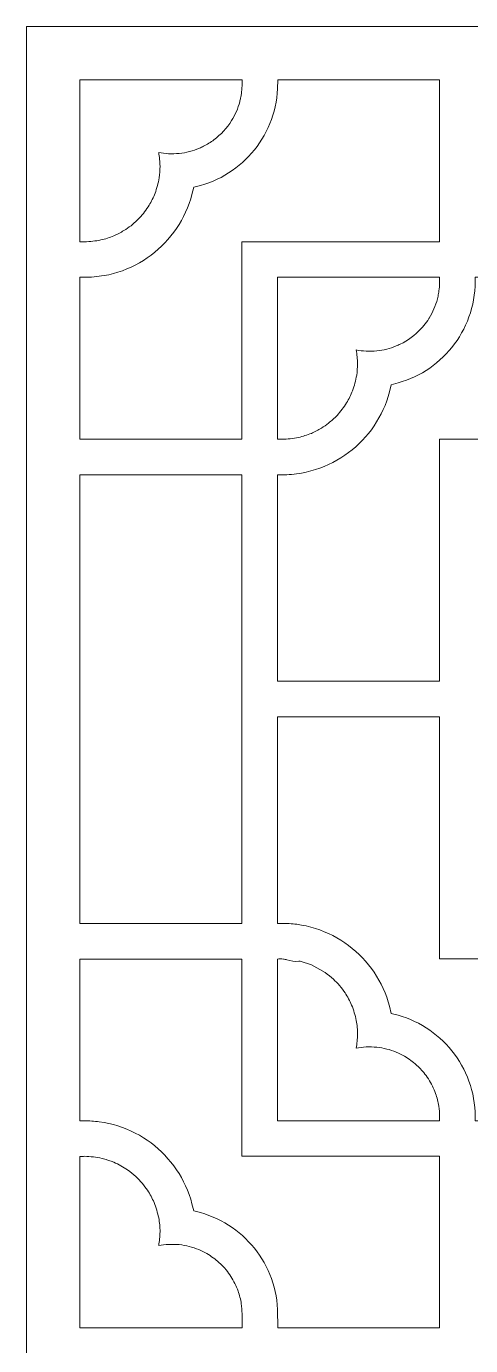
# Model space of a CAD drawing. Header units: centimetres. Extents: x -14.1 to 14.9, y -13 to 16.1.
# Drawn here: x -14.1 to -9.21, y 1.56 to 16.07 of the extents above; entities that cross this region are included whole.
import ezdxf

# ---------------------------------------------------------------- set-up
doc = ezdxf.new("R2010")
doc.units = ezdxf.units.CM
doc.header["$MEASUREMENT"] = 0
doc.layers.add('layer 1', color=7, linetype='Continuous')

msp = doc.modelspace()

# ---------------------------------------------------------------- linework, layer by layer
at = {"layer": 'layer 1', "color": 242, "lineweight": 9}
for points, knots in [([(-14.0974, -12.95474), (-14.0974, -3.27919), (-14.0974, 6.39637), (-14.0974, 16.07193), (-14.0974, 16.07193), (-14.0974, 16.07193), (14.92927, 16.07193), (14.92927, 16.07193), (14.92927, 16.07193), (14.92927, 6.39637), (14.92927, -3.27919), (14.92927, -12.95474), (14.92927, -12.95474), (14.92927, -12.95474), (-14.0974, -12.95474), (-14.0974, -12.95474)], [0, 0, 0, 0, 0.2, 0.2, 0.2, 0.2, 0.4, 0.4, 0.4, 0.4, 0.6, 0.6, 0.6, 0.6, 1, 1, 1, 1]), ([(-13.46196, 13.31125), (-13.38836, 13.31049), (-13.31614, 13.31877), (-13.24359, 13.33005), (-13.24359, 13.33005), (-13.24359, 13.33005), (-13.19184, 13.34045), (-13.19184, 13.34045), (-13.19184, 13.34045), (-13.19184, 13.34045), (-13.14088, 13.353), (-13.14088, 13.353), (-13.14088, 13.353), (-13.14088, 13.353), (-13.09079, 13.36767), (-13.09079, 13.36767), (-13.09079, 13.36767), (-13.09079, 13.36767), (-13.0416, 13.38441), (-13.0416, 13.38441), (-13.0416, 13.38441), (-13.0416, 13.38441), (-12.99335, 13.40317), (-12.99335, 13.40317), (-12.99335, 13.40317), (-12.99335, 13.40317), (-12.94611, 13.4239), (-12.94611, 13.4239), (-12.94611, 13.4239), (-12.94611, 13.4239), (-12.89992, 13.44654), (-12.89992, 13.44654), (-12.89992, 13.44654), (-12.89992, 13.44654), (-12.85484, 13.47105), (-12.85484, 13.47105), (-12.85484, 13.47105), (-12.85484, 13.47105), (-12.81091, 13.49738), (-12.81091, 13.49738), (-12.81091, 13.49738), (-12.81091, 13.49738), (-12.76819, 13.52547), (-12.76819, 13.52547), (-12.76819, 13.52547), (-12.76819, 13.52547), (-12.72672, 13.55527), (-12.72672, 13.55527), (-12.72672, 13.55527), (-12.72672, 13.55527), (-12.68657, 13.58673), (-12.68657, 13.58673), (-12.68657, 13.58673), (-12.68657, 13.58673), (-12.64777, 13.61981), (-12.64777, 13.61981), (-12.64777, 13.61981), (-12.64777, 13.61981), (-12.61039, 13.65445), (-12.61039, 13.65445), (-12.61039, 13.65445), (-12.61039, 13.65445), (-12.57447, 13.6906), (-12.57447, 13.6906), (-12.57447, 13.6906), (-12.57447, 13.6906), (-12.54007, 13.7282), (-12.54007, 13.7282), (-12.54007, 13.7282), (-12.54007, 13.7282), (-12.50724, 13.76721), (-12.50724, 13.76721), (-12.50724, 13.76721), (-12.50724, 13.76721), (-12.47603, 13.80757), (-12.47603, 13.80757), (-12.47603, 13.80757), (-12.47603, 13.80757), (-12.44648, 13.84924), (-12.44648, 13.84924), (-12.44648, 13.84924), (-12.44648, 13.84924), (-12.41866, 13.89215), (-12.41866, 13.89215), (-12.41866, 13.89215), (-12.41866, 13.89215), (-12.39261, 13.93626), (-12.39261, 13.93626), (-12.39261, 13.93626), (-12.39261, 13.93626), (-12.36838, 13.98152), (-12.36838, 13.98152), (-12.36838, 13.98152), (-12.36838, 13.98152), (-12.34603, 14.02788), (-12.34603, 14.02788), (-12.34603, 14.02788), (-12.34603, 14.02788), (-12.3256, 14.07527), (-12.3256, 14.07527), (-12.3256, 14.07527), (-12.3256, 14.07527), (-12.30714, 14.12367), (-12.30714, 14.12367), (-12.30714, 14.12367), (-12.30714, 14.12367), (-12.29071, 14.173), (-12.29071, 14.173), (-12.29071, 14.173), (-12.29071, 14.173), (-12.27635, 14.22324), (-12.27635, 14.22324), (-12.27635, 14.22324), (-12.27635, 14.22324), (-12.25744, 14.3022), (-12.25744, 14.3022), (-12.25744, 14.3022), (-12.25744, 14.3022), (-12.1821, 14.32162), (-12.1821, 14.32162), (-12.1821, 14.32162), (-12.1821, 14.32162), (-12.13532, 14.33583), (-12.13532, 14.33583), (-12.13532, 14.33583), (-12.13532, 14.33583), (-12.08938, 14.35194), (-12.08938, 14.35194), (-12.08938, 14.35194), (-12.08938, 14.35194), (-12.04434, 14.3699), (-12.04434, 14.3699), (-12.04434, 14.3699), (-12.04434, 14.3699), (-12.00023, 14.38968), (-12.00023, 14.38968), (-12.00023, 14.38968), (-12.00023, 14.38968), (-11.9571, 14.41121), (-11.9571, 14.41121), (-11.9571, 14.41121), (-11.9571, 14.41121), (-11.915, 14.43447), (-11.915, 14.43447), (-11.915, 14.43447), (-11.915, 14.43447), (-11.87397, 14.45939), (-11.87397, 14.45939), (-11.87397, 14.45939), (-11.87397, 14.45939), (-11.83407, 14.48595), (-11.83407, 14.48595), (-11.83407, 14.48595), (-11.83407, 14.48595), (-11.79533, 14.51407), (-11.79533, 14.51407), (-11.79533, 14.51407), (-11.79533, 14.51407), (-11.75781, 14.54374), (-11.75781, 14.54374), (-11.75781, 14.54374), (-11.75781, 14.54374), (-11.72156, 14.57488), (-11.72156, 14.57488), (-11.72156, 14.57488), (-11.72156, 14.57488), (-11.68661, 14.60748), (-11.68661, 14.60748), (-11.68661, 14.60748), (-11.68661, 14.60748), (-11.65303, 14.64145), (-11.65303, 14.64145), (-11.65303, 14.64145), (-11.65303, 14.64145), (-11.62085, 14.67677), (-11.62085, 14.67677), (-11.62085, 14.67677), (-11.62085, 14.67677), (-11.59012, 14.71339), (-11.59012, 14.71339), (-11.59012, 14.71339), (-11.59012, 14.71339), (-11.56089, 14.75126), (-11.56089, 14.75126), (-11.56089, 14.75126), (-11.56089, 14.75126), (-11.5332, 14.79033), (-11.5332, 14.79033), (-11.5332, 14.79033), (-11.5332, 14.79033), (-11.50711, 14.83056), (-11.50711, 14.83056), (-11.50711, 14.83056), (-11.50711, 14.83056), (-11.48265, 14.8719), (-11.48265, 14.8719), (-11.48265, 14.8719), (-11.48265, 14.8719), (-11.45988, 14.91429), (-11.45988, 14.91429), (-11.45988, 14.91429), (-11.45988, 14.91429), (-11.43885, 14.95771), (-11.43885, 14.95771), (-11.43885, 14.95771), (-11.43885, 14.95771), (-11.41958, 15.00209), (-11.41958, 15.00209), (-11.41958, 15.00209), (-11.41958, 15.00209), (-11.40215, 15.04739), (-11.40215, 15.04739), (-11.40215, 15.04739), (-11.40215, 15.04739), (-11.38658, 15.09357), (-11.38658, 15.09357), (-11.38658, 15.09357), (-11.38658, 15.09357), (-11.37292, 15.14059), (-11.37292, 15.14059), (-11.37292, 15.14059), (-11.37292, 15.14059), (-11.36123, 15.18839), (-11.36123, 15.18839), (-11.36123, 15.18839), (-11.36123, 15.18839), (-11.35154, 15.23692), (-11.35154, 15.23692), (-11.35154, 15.23692), (-11.35154, 15.23692), (-11.34391, 15.28616), (-11.34391, 15.28616), (-11.34391, 15.28616), (-11.34391, 15.28616), (-11.33837, 15.33605), (-11.33837, 15.33605), (-11.33837, 15.33605), (-11.33837, 15.33605), (-11.33498, 15.38656), (-11.33498, 15.38656), (-11.33498, 15.38656), (-11.33498, 15.38656), (-11.33271, 15.48355), (-11.33271, 15.48355), (-11.33271, 15.48355), (-11.33271, 15.48355), (-9.55436, 15.48355), (-9.55436, 15.48355), (-9.55436, 15.48355), (-9.55436, 15.48355), (-9.55436, 13.70196), (-9.55436, 13.70196), (-9.55436, 13.70196), (-9.55436, 13.70196), (-11.72743, 13.70196), (-11.72743, 13.70196), (-11.72743, 13.70196), (-11.72743, 13.70196), (-11.72743, 11.53059), (-11.72743, 11.53059), (-11.72743, 11.53059), (-11.72743, 11.53059), (-13.50902, 11.53059), (-13.50902, 11.53059), (-13.50902, 11.53059), (-13.50902, 11.53059), (-13.50902, 13.31153), (-13.50902, 13.31153), (-13.50902, 13.31153), (-13.50902, 13.31153), (-13.46196, 13.31125), (-13.46196, 13.31125)], [0, 0, 0, 0, 0.01449275, 0.01449275, 0.01449275, 0.01449275, 0.02898551, 0.02898551, 0.02898551, 0.02898551, 0.04347826, 0.04347826, 0.04347826, 0.04347826, 0.05797101, 0.05797101, 0.05797101, 0.05797101, 0.07246377, 0.07246377, 0.07246377, 0.07246377, 0.08695652, 0.08695652, 0.08695652, 0.08695652, 0.10144928, 0.10144928, 0.10144928, 0.10144928, 0.11594203, 0.11594203, 0.11594203, 0.11594203, 0.13043478, 0.13043478, 0.13043478, 0.13043478, 0.14492754, 0.14492754, 0.14492754, 0.14492754, 0.15942029, 0.15942029, 0.15942029, 0.15942029, 0.17391304, 0.17391304, 0.17391304, 0.17391304, 0.1884058, 0.1884058, 0.1884058, 0.1884058, 0.20289855, 0.20289855, 0.20289855, 0.20289855, 0.2173913, 0.2173913, 0.2173913, 0.2173913, 0.23188406, 0.23188406, 0.23188406, 0.23188406, 0.24637681, 0.24637681, 0.24637681, 0.24637681, 0.26086957, 0.26086957, 0.26086957, 0.26086957, 0.27536232, 0.27536232, 0.27536232, 0.27536232, 0.28985507, 0.28985507, 0.28985507, 0.28985507, 0.30434783, 0.30434783, 0.30434783, 0.30434783, 0.31884058, 0.31884058, 0.31884058, 0.31884058, 0.33333333, 0.33333333, 0.33333333, 0.33333333, 0.34782609, 0.34782609, 0.34782609, 0.34782609, 0.36231884, 0.36231884, 0.36231884, 0.36231884, 0.37681159, 0.37681159, 0.37681159, 0.37681159, 0.39130435, 0.39130435, 0.39130435, 0.39130435, 0.4057971, 0.4057971, 0.4057971, 0.4057971, 0.42028986, 0.42028986, 0.42028986, 0.42028986, 0.43478261, 0.43478261, 0.43478261, 0.43478261, 0.44927536, 0.44927536, 0.44927536, 0.44927536, 0.46376812, 0.46376812, 0.46376812, 0.46376812, 0.47826087, 0.47826087, 0.47826087, 0.47826087, 0.49275362, 0.49275362, 0.49275362, 0.49275362, 0.50724638, 0.50724638, 0.50724638, 0.50724638, 0.52173913, 0.52173913, 0.52173913, 0.52173913, 0.53623188, 0.53623188, 0.53623188, 0.53623188, 0.55072464, 0.55072464, 0.55072464, 0.55072464, 0.56521739, 0.56521739, 0.56521739, 0.56521739, 0.57971014, 0.57971014, 0.57971014, 0.57971014, 0.5942029, 0.5942029, 0.5942029, 0.5942029, 0.60869565, 0.60869565, 0.60869565, 0.60869565, 0.62318841, 0.62318841, 0.62318841, 0.62318841, 0.63768116, 0.63768116, 0.63768116, 0.63768116, 0.65217391, 0.65217391, 0.65217391, 0.65217391, 0.66666667, 0.66666667, 0.66666667, 0.66666667, 0.68115942, 0.68115942, 0.68115942, 0.68115942, 0.69565217, 0.69565217, 0.69565217, 0.69565217, 0.71014493, 0.71014493, 0.71014493, 0.71014493, 0.72463768, 0.72463768, 0.72463768, 0.72463768, 0.73913043, 0.73913043, 0.73913043, 0.73913043, 0.75362319, 0.75362319, 0.75362319, 0.75362319, 0.76811594, 0.76811594, 0.76811594, 0.76811594, 0.7826087, 0.7826087, 0.7826087, 0.7826087, 0.79710145, 0.79710145, 0.79710145, 0.79710145, 0.8115942, 0.8115942, 0.8115942, 0.8115942, 0.82608696, 0.82608696, 0.82608696, 0.82608696, 0.84057971, 0.84057971, 0.84057971, 0.84057971, 0.85507246, 0.85507246, 0.85507246, 0.85507246, 0.86956522, 0.86956522, 0.86956522, 0.86956522, 0.88405797, 0.88405797, 0.88405797, 0.88405797, 0.89855072, 0.89855072, 0.89855072, 0.89855072, 0.91304348, 0.91304348, 0.91304348, 0.91304348, 0.92753623, 0.92753623, 0.92753623, 0.92753623, 0.94202899, 0.94202899, 0.94202899, 0.94202899, 0.95652174, 0.95652174, 0.95652174, 0.95652174, 0.97101449, 0.97101449, 0.97101449, 0.97101449, 1, 1, 1, 1]), ([(-11.74116, 15.28361), (-11.74411, 15.27003), (-11.74727, 15.25653), (-11.75068, 15.24308), (-11.75068, 15.24308), (-11.76959, 15.16982), (-11.80189, 15.10013), (-11.84067, 15.03533), (-11.84067, 15.03533), (-11.89098, 14.95263), (-11.95837, 14.88266), (-12.03507, 14.8242), (-12.03507, 14.8242), (-12.07089, 14.79752), (-12.10844, 14.77245), (-12.14854, 14.75266), (-12.14854, 14.75266), (-12.16389, 14.74517), (-12.17936, 14.738), (-12.19501, 14.73117), (-12.19501, 14.73117), (-12.26542, 14.70072), (-12.33992, 14.68357), (-12.41583, 14.67361), (-12.41583, 14.67361), (-12.45536, 14.67066), (-12.49472, 14.66971), (-12.53436, 14.67063), (-12.53436, 14.67063), (-12.57066, 14.67352), (-12.60654, 14.67801), (-12.64233, 14.68487), (-12.64233, 14.68487), (-12.63341, 14.63432), (-12.62881, 14.58371), (-12.62738, 14.53244), (-12.62738, 14.53244), (-12.6285, 14.49011), (-12.63166, 14.44812), (-12.63697, 14.40611), (-12.63697, 14.40611), (-12.64761, 14.34771), (-12.6626, 14.29131), (-12.68298, 14.23555), (-12.68298, 14.23555), (-12.70004, 14.18963), (-12.72321, 14.14571), (-12.7476, 14.10328), (-12.7476, 14.10328), (-12.77926, 14.05422), (-12.81412, 14.00847), (-12.85335, 13.96521), (-12.85335, 13.96521), (-12.88194, 13.93403), (-12.91395, 13.9062), (-12.94674, 13.87954), (-12.94674, 13.87954), (-12.97154, 13.85949), (-12.99821, 13.84209), (-13.02536, 13.82541), (-13.02536, 13.82541), (-13.06111, 13.80378), (-13.0978, 13.78463), (-13.13581, 13.76727), (-13.13581, 13.76727), (-13.18192, 13.74915), (-13.22919, 13.73249), (-13.27773, 13.72233), (-13.27773, 13.72233), (-13.33741, 13.71023), (-13.39679, 13.70383), (-13.45765, 13.7021), (-13.45765, 13.7021), (-13.47476, 13.70255), (-13.49189, 13.703), (-13.50902, 13.70345), (-13.50902, 13.70345), (-13.50902, 13.70345), (-13.50902, 15.48355), (-13.50902, 15.48355), (-13.50902, 15.48355), (-13.50902, 15.48355), (-11.72531, 15.48355), (-11.72531, 15.48355), (-11.72531, 15.48355), (-11.72546, 15.46227), (-11.72542, 15.44096), (-11.72591, 15.41971), (-11.72591, 15.41971), (-11.72673, 15.38997), (-11.729, 15.36043), (-11.73249, 15.33089), (-11.73249, 15.33089), (-11.73444, 15.31502), (-11.73784, 15.29924), (-11.74116, 15.28361)], [0, 0, 0, 0, 0.04, 0.04, 0.04, 0.04, 0.08, 0.08, 0.08, 0.08, 0.12, 0.12, 0.12, 0.12, 0.16, 0.16, 0.16, 0.16, 0.2, 0.2, 0.2, 0.2, 0.24, 0.24, 0.24, 0.24, 0.28, 0.28, 0.28, 0.28, 0.32, 0.32, 0.32, 0.32, 0.36, 0.36, 0.36, 0.36, 0.4, 0.4, 0.4, 0.4, 0.44, 0.44, 0.44, 0.44, 0.48, 0.48, 0.48, 0.48, 0.52, 0.52, 0.52, 0.52, 0.56, 0.56, 0.56, 0.56, 0.6, 0.6, 0.6, 0.6, 0.64, 0.64, 0.64, 0.64, 0.68, 0.68, 0.68, 0.68, 0.72, 0.72, 0.72, 0.72, 0.76, 0.76, 0.76, 0.76, 0.8, 0.8, 0.8, 0.8, 0.84, 0.84, 0.84, 0.84, 0.88, 0.88, 0.88, 0.88, 0.92, 0.92, 0.92, 0.92, 1, 1, 1, 1]), ([(-11.2896, 11.1389), (-11.216, 11.13813), (-11.14378, 11.14641), (-11.07124, 11.15769), (-11.07124, 11.15769), (-11.07124, 11.15769), (-11.01948, 11.16809), (-11.01948, 11.16809), (-11.01948, 11.16809), (-11.01948, 11.16809), (-10.96852, 11.18064), (-10.96852, 11.18064), (-10.96852, 11.18064), (-10.96852, 11.18064), (-10.91843, 11.19531), (-10.91843, 11.19531), (-10.91843, 11.19531), (-10.91843, 11.19531), (-10.86924, 11.21205), (-10.86924, 11.21205), (-10.86924, 11.21205), (-10.86924, 11.21205), (-10.82099, 11.23081), (-10.82099, 11.23081), (-10.82099, 11.23081), (-10.82099, 11.23081), (-10.77375, 11.25154), (-10.77375, 11.25154), (-10.77375, 11.25154), (-10.77375, 11.25154), (-10.72756, 11.27418), (-10.72756, 11.27418), (-10.72756, 11.27418), (-10.72756, 11.27418), (-10.68248, 11.29869), (-10.68248, 11.29869), (-10.68248, 11.29869), (-10.68248, 11.29869), (-10.63855, 11.32502), (-10.63855, 11.32502), (-10.63855, 11.32502), (-10.63855, 11.32502), (-10.59583, 11.35311), (-10.59583, 11.35311), (-10.59583, 11.35311), (-10.59583, 11.35311), (-10.55436, 11.38291), (-10.55436, 11.38291), (-10.55436, 11.38291), (-10.55436, 11.38291), (-10.51421, 11.41437), (-10.51421, 11.41437), (-10.51421, 11.41437), (-10.51421, 11.41437), (-10.47541, 11.44746), (-10.47541, 11.44746), (-10.47541, 11.44746), (-10.47541, 11.44746), (-10.43803, 11.48209), (-10.43803, 11.48209), (-10.43803, 11.48209), (-10.43803, 11.48209), (-10.40211, 11.51824), (-10.40211, 11.51824), (-10.40211, 11.51824), (-10.40211, 11.51824), (-10.36771, 11.55584), (-10.36771, 11.55584), (-10.36771, 11.55584), (-10.36771, 11.55584), (-10.33488, 11.59485), (-10.33488, 11.59485), (-10.33488, 11.59485), (-10.33488, 11.59485), (-10.30367, 11.63521), (-10.30367, 11.63521), (-10.30367, 11.63521), (-10.30367, 11.63521), (-10.27412, 11.67688), (-10.27412, 11.67688), (-10.27412, 11.67688), (-10.27412, 11.67688), (-10.2463, 11.71979), (-10.2463, 11.71979), (-10.2463, 11.71979), (-10.2463, 11.71979), (-10.22025, 11.7639), (-10.22025, 11.7639), (-10.22025, 11.7639), (-10.22025, 11.7639), (-10.19602, 11.80916), (-10.19602, 11.80916), (-10.19602, 11.80916), (-10.19602, 11.80916), (-10.17367, 11.85552), (-10.17367, 11.85552), (-10.17367, 11.85552), (-10.17367, 11.85552), (-10.15324, 11.90291), (-10.15324, 11.90291), (-10.15324, 11.90291), (-10.15324, 11.90291), (-10.13478, 11.95131), (-10.13478, 11.95131), (-10.13478, 11.95131), (-10.13478, 11.95131), (-10.11835, 12.00064), (-10.11835, 12.00064), (-10.11835, 12.00064), (-10.11835, 12.00064), (-10.10399, 12.05088), (-10.10399, 12.05088), (-10.10399, 12.05088), (-10.10399, 12.05088), (-10.08508, 12.12984), (-10.08508, 12.12984), (-10.08508, 12.12984), (-10.08508, 12.12984), (-10.00974, 12.14926), (-10.00974, 12.14926), (-10.00974, 12.14926), (-10.00974, 12.14926), (-9.96296, 12.16347), (-9.96296, 12.16347), (-9.96296, 12.16347), (-9.96296, 12.16347), (-9.91702, 12.17958), (-9.91702, 12.17958), (-9.91702, 12.17958), (-9.91702, 12.17958), (-9.87198, 12.19754), (-9.87198, 12.19754), (-9.87198, 12.19754), (-9.87198, 12.19754), (-9.82787, 12.21732), (-9.82787, 12.21732), (-9.82787, 12.21732), (-9.82787, 12.21732), (-9.78474, 12.23885), (-9.78474, 12.23885), (-9.78474, 12.23885), (-9.78474, 12.23885), (-9.74264, 12.26211), (-9.74264, 12.26211), (-9.74264, 12.26211), (-9.74264, 12.26211), (-9.70161, 12.28703), (-9.70161, 12.28703), (-9.70161, 12.28703), (-9.70161, 12.28703), (-9.66171, 12.31359), (-9.66171, 12.31359), (-9.66171, 12.31359), (-9.66171, 12.31359), (-9.62297, 12.34171), (-9.62297, 12.34171), (-9.62297, 12.34171), (-9.62297, 12.34171), (-9.58545, 12.37138), (-9.58545, 12.37138), (-9.58545, 12.37138), (-9.58545, 12.37138), (-9.5492, 12.40253), (-9.5492, 12.40253), (-9.5492, 12.40253), (-9.5492, 12.40253), (-9.51425, 12.43512), (-9.51425, 12.43512), (-9.51425, 12.43512), (-9.51425, 12.43512), (-9.48067, 12.46909), (-9.48067, 12.46909), (-9.48067, 12.46909), (-9.48067, 12.46909), (-9.44849, 12.50441), (-9.44849, 12.50441), (-9.44849, 12.50441), (-9.44849, 12.50441), (-9.41776, 12.54103), (-9.41776, 12.54103), (-9.41776, 12.54103), (-9.41776, 12.54103), (-9.38853, 12.5789), (-9.38853, 12.5789), (-9.38853, 12.5789), (-9.38853, 12.5789), (-9.36084, 12.61798), (-9.36084, 12.61798), (-9.36084, 12.61798), (-9.36084, 12.61798), (-9.33475, 12.6582), (-9.33475, 12.6582), (-9.33475, 12.6582), (-9.33475, 12.6582), (-9.31029, 12.69954), (-9.31029, 12.69954), (-9.31029, 12.69954), (-9.31029, 12.69954), (-9.28752, 12.74194), (-9.28752, 12.74194), (-9.28752, 12.74194), (-9.28752, 12.74194), (-9.26649, 12.78535), (-9.26649, 12.78535), (-9.26649, 12.78535), (-9.26649, 12.78535), (-9.24722, 12.82973), (-9.24722, 12.82973), (-9.24722, 12.82973), (-9.24722, 12.82973), (-9.22979, 12.87503), (-9.22979, 12.87503), (-9.22979, 12.87503), (-9.22979, 12.87503), (-9.21422, 12.92121), (-9.21422, 12.92121), (-9.21422, 12.92121), (-9.21422, 12.92121), (-9.20056, 12.96823), (-9.20056, 12.96823), (-9.20056, 12.96823), (-9.20056, 12.96823), (-9.18887, 13.01603), (-9.18887, 13.01603), (-9.18887, 13.01603), (-9.18887, 13.01603), (-9.17918, 13.06456), (-9.17918, 13.06456), (-9.17918, 13.06456), (-9.17918, 13.06456), (-9.17155, 13.1138), (-9.17155, 13.1138), (-9.17155, 13.1138), (-9.17155, 13.1138), (-9.16601, 13.16369), (-9.16601, 13.16369), (-9.16601, 13.16369), (-9.16601, 13.16369), (-9.16262, 13.2142), (-9.16262, 13.2142), (-9.16262, 13.2142), (-9.16262, 13.2142), (-9.16035, 13.31119), (-9.16035, 13.31119), (-9.16035, 13.31119), (-9.16035, 13.31119), (-6.83962, 13.31119), (-6.83962, 13.31119), (-6.83962, 13.31119), (-6.83962, 13.31119), (-6.83962, 11.5296), (-6.83962, 11.5296), (-6.83962, 11.5296), (-6.83962, 11.5296), (-9.55507, 11.5296), (-9.55507, 11.5296), (-9.55507, 11.5296), (-9.55507, 11.5296), (-9.55507, 8.86692), (-9.55507, 8.86692), (-9.55507, 8.86692), (-9.55507, 8.86692), (-11.33666, 8.86692), (-11.33666, 8.86692), (-11.33666, 8.86692), (-11.33666, 8.86692), (-11.33666, 11.13917), (-11.33666, 11.13917), (-11.33666, 11.13917), (-11.33666, 11.13917), (-11.2896, 11.1389), (-11.2896, 11.1389)], [0, 0, 0, 0, 0.01449275, 0.01449275, 0.01449275, 0.01449275, 0.02898551, 0.02898551, 0.02898551, 0.02898551, 0.04347826, 0.04347826, 0.04347826, 0.04347826, 0.05797101, 0.05797101, 0.05797101, 0.05797101, 0.07246377, 0.07246377, 0.07246377, 0.07246377, 0.08695652, 0.08695652, 0.08695652, 0.08695652, 0.10144928, 0.10144928, 0.10144928, 0.10144928, 0.11594203, 0.11594203, 0.11594203, 0.11594203, 0.13043478, 0.13043478, 0.13043478, 0.13043478, 0.14492754, 0.14492754, 0.14492754, 0.14492754, 0.15942029, 0.15942029, 0.15942029, 0.15942029, 0.17391304, 0.17391304, 0.17391304, 0.17391304, 0.1884058, 0.1884058, 0.1884058, 0.1884058, 0.20289855, 0.20289855, 0.20289855, 0.20289855, 0.2173913, 0.2173913, 0.2173913, 0.2173913, 0.23188406, 0.23188406, 0.23188406, 0.23188406, 0.24637681, 0.24637681, 0.24637681, 0.24637681, 0.26086957, 0.26086957, 0.26086957, 0.26086957, 0.27536232, 0.27536232, 0.27536232, 0.27536232, 0.28985507, 0.28985507, 0.28985507, 0.28985507, 0.30434783, 0.30434783, 0.30434783, 0.30434783, 0.31884058, 0.31884058, 0.31884058, 0.31884058, 0.33333333, 0.33333333, 0.33333333, 0.33333333, 0.34782609, 0.34782609, 0.34782609, 0.34782609, 0.36231884, 0.36231884, 0.36231884, 0.36231884, 0.37681159, 0.37681159, 0.37681159, 0.37681159, 0.39130435, 0.39130435, 0.39130435, 0.39130435, 0.4057971, 0.4057971, 0.4057971, 0.4057971, 0.42028986, 0.42028986, 0.42028986, 0.42028986, 0.43478261, 0.43478261, 0.43478261, 0.43478261, 0.44927536, 0.44927536, 0.44927536, 0.44927536, 0.46376812, 0.46376812, 0.46376812, 0.46376812, 0.47826087, 0.47826087, 0.47826087, 0.47826087, 0.49275362, 0.49275362, 0.49275362, 0.49275362, 0.50724638, 0.50724638, 0.50724638, 0.50724638, 0.52173913, 0.52173913, 0.52173913, 0.52173913, 0.53623188, 0.53623188, 0.53623188, 0.53623188, 0.55072464, 0.55072464, 0.55072464, 0.55072464, 0.56521739, 0.56521739, 0.56521739, 0.56521739, 0.57971014, 0.57971014, 0.57971014, 0.57971014, 0.5942029, 0.5942029, 0.5942029, 0.5942029, 0.60869565, 0.60869565, 0.60869565, 0.60869565, 0.62318841, 0.62318841, 0.62318841, 0.62318841, 0.63768116, 0.63768116, 0.63768116, 0.63768116, 0.65217391, 0.65217391, 0.65217391, 0.65217391, 0.66666667, 0.66666667, 0.66666667, 0.66666667, 0.68115942, 0.68115942, 0.68115942, 0.68115942, 0.69565217, 0.69565217, 0.69565217, 0.69565217, 0.71014493, 0.71014493, 0.71014493, 0.71014493, 0.72463768, 0.72463768, 0.72463768, 0.72463768, 0.73913043, 0.73913043, 0.73913043, 0.73913043, 0.75362319, 0.75362319, 0.75362319, 0.75362319, 0.76811594, 0.76811594, 0.76811594, 0.76811594, 0.7826087, 0.7826087, 0.7826087, 0.7826087, 0.79710145, 0.79710145, 0.79710145, 0.79710145, 0.8115942, 0.8115942, 0.8115942, 0.8115942, 0.82608696, 0.82608696, 0.82608696, 0.82608696, 0.84057971, 0.84057971, 0.84057971, 0.84057971, 0.85507246, 0.85507246, 0.85507246, 0.85507246, 0.86956522, 0.86956522, 0.86956522, 0.86956522, 0.88405797, 0.88405797, 0.88405797, 0.88405797, 0.89855072, 0.89855072, 0.89855072, 0.89855072, 0.91304348, 0.91304348, 0.91304348, 0.91304348, 0.92753623, 0.92753623, 0.92753623, 0.92753623, 0.94202899, 0.94202899, 0.94202899, 0.94202899, 0.95652174, 0.95652174, 0.95652174, 0.95652174, 0.97101449, 0.97101449, 0.97101449, 0.97101449, 1, 1, 1, 1]), ([(-9.57028, 13.10448), (-9.57254, 13.09432), (-9.57494, 13.08418), (-9.57746, 13.0741), (-9.57746, 13.0741), (-9.59632, 12.99953), (-9.6289, 12.92883), (-9.66831, 12.86297), (-9.66831, 12.86297), (-9.67348, 12.85447), (-9.67875, 12.84604), (-9.6841, 12.83765), (-9.6841, 12.83765), (-9.70293, 12.8125), (-9.72084, 12.78686), (-9.74174, 12.76341), (-9.74174, 12.76341), (-9.74804, 12.75647), (-9.7544, 12.7496), (-9.76084, 12.74279), (-9.76084, 12.74279), (-9.82553, 12.6757), (-9.90119, 12.61634), (-9.98543, 12.57582), (-9.98543, 12.57582), (-9.99979, 12.56896), (-10.01428, 12.56239), (-10.02892, 12.55611), (-10.02892, 12.55611), (-10.09706, 12.52712), (-10.17022, 12.51087), (-10.24347, 12.50125), (-10.24347, 12.50125), (-10.283, 12.4983), (-10.32236, 12.49735), (-10.362, 12.49827), (-10.362, 12.49827), (-10.3983, 12.50116), (-10.43418, 12.50565), (-10.46997, 12.51251), (-10.46997, 12.51251), (-10.46105, 12.46197), (-10.45645, 12.41135), (-10.45502, 12.36008), (-10.45502, 12.36008), (-10.45614, 12.31775), (-10.4593, 12.27576), (-10.46461, 12.23375), (-10.46461, 12.23375), (-10.47525, 12.17535), (-10.49024, 12.11895), (-10.51062, 12.06319), (-10.51062, 12.06319), (-10.52769, 12.01727), (-10.55085, 11.97335), (-10.57524, 11.93092), (-10.57524, 11.93092), (-10.6069, 11.88186), (-10.64176, 11.83611), (-10.68099, 11.79285), (-10.68099, 11.79285), (-10.70958, 11.76167), (-10.74159, 11.73384), (-10.77438, 11.70718), (-10.77438, 11.70718), (-10.79918, 11.68713), (-10.82585, 11.66973), (-10.853, 11.65305), (-10.853, 11.65305), (-10.88875, 11.63142), (-10.92544, 11.61227), (-10.96345, 11.59491), (-10.96345, 11.59491), (-11.00956, 11.57679), (-11.05682, 11.56013), (-11.10537, 11.54997), (-11.10537, 11.54997), (-11.16505, 11.53787), (-11.22443, 11.53147), (-11.28529, 11.52974), (-11.28529, 11.52974), (-11.3024, 11.53019), (-11.31953, 11.53064), (-11.33666, 11.53109), (-11.33666, 11.53109), (-11.33666, 11.53109), (-11.33666, 13.31119), (-11.33666, 13.31119), (-11.33666, 13.31119), (-11.33666, 13.31119), (-9.55295, 13.31119), (-9.55295, 13.31119), (-9.55295, 13.31119), (-9.5531, 13.28991), (-9.55306, 13.2686), (-9.55355, 13.24735), (-9.55355, 13.24735), (-9.55433, 13.21882), (-9.55645, 13.1905), (-9.5597, 13.16217), (-9.5597, 13.16217), (-9.562, 13.14275), (-9.5661, 13.12357), (-9.57028, 13.10448)], [0, 0, 0, 0, 0.03703704, 0.03703704, 0.03703704, 0.03703704, 0.07407407, 0.07407407, 0.07407407, 0.07407407, 0.11111111, 0.11111111, 0.11111111, 0.11111111, 0.14814815, 0.14814815, 0.14814815, 0.14814815, 0.18518519, 0.18518519, 0.18518519, 0.18518519, 0.22222222, 0.22222222, 0.22222222, 0.22222222, 0.25925926, 0.25925926, 0.25925926, 0.25925926, 0.2962963, 0.2962963, 0.2962963, 0.2962963, 0.33333333, 0.33333333, 0.33333333, 0.33333333, 0.37037037, 0.37037037, 0.37037037, 0.37037037, 0.40740741, 0.40740741, 0.40740741, 0.40740741, 0.44444444, 0.44444444, 0.44444444, 0.44444444, 0.48148148, 0.48148148, 0.48148148, 0.48148148, 0.51851852, 0.51851852, 0.51851852, 0.51851852, 0.55555556, 0.55555556, 0.55555556, 0.55555556, 0.59259259, 0.59259259, 0.59259259, 0.59259259, 0.62962963, 0.62962963, 0.62962963, 0.62962963, 0.66666667, 0.66666667, 0.66666667, 0.66666667, 0.7037037, 0.7037037, 0.7037037, 0.7037037, 0.74074074, 0.74074074, 0.74074074, 0.74074074, 0.77777778, 0.77777778, 0.77777778, 0.77777778, 0.81481481, 0.81481481, 0.81481481, 0.81481481, 0.85185185, 0.85185185, 0.85185185, 0.85185185, 0.88888889, 0.88888889, 0.88888889, 0.88888889, 0.92592593, 0.92592593, 0.92592593, 0.92592593, 1, 1, 1, 1]), ([(-13.50902, 6.20087), (-13.50902, 6.20087), (-13.50902, 11.13983), (-13.50902, 11.13983), (-13.50902, 11.13983), (-13.50902, 11.13983), (-11.72743, 11.13983), (-11.72743, 11.13983), (-11.72743, 11.13983), (-11.72743, 11.13983), (-11.72743, 6.20087), (-11.72743, 6.20087), (-11.72743, 6.20087), (-11.72743, 6.20087), (-13.50902, 6.20087), (-13.50902, 6.20087)], [0, 0, 0, 0, 0.2, 0.2, 0.2, 0.2, 0.4, 0.4, 0.4, 0.4, 0.6, 0.6, 0.6, 0.6, 1, 1, 1, 1]), ([(-9.55507, 8.47616), (-9.55507, 8.47616), (-9.55507, 5.81348), (-9.55507, 5.81348), (-9.55507, 5.81348), (-9.55507, 5.81348), (-6.83962, 5.81348), (-6.83962, 5.81348), (-6.83962, 5.81348), (-6.83962, 5.81348), (-6.83962, 4.03189), (-6.83962, 4.03189), (-6.83962, 4.03189), (-6.83962, 4.03189), (-9.16035, 4.03189), (-9.16035, 4.03189), (-9.16035, 4.03189), (-9.16035, 4.03189), (-9.16262, 4.12888), (-9.16262, 4.12888), (-9.16262, 4.12888), (-9.16262, 4.12888), (-9.16601, 4.17939), (-9.16601, 4.17939), (-9.16601, 4.17939), (-9.16601, 4.17939), (-9.17155, 4.22928), (-9.17155, 4.22928), (-9.17155, 4.22928), (-9.17155, 4.22928), (-9.17918, 4.27852), (-9.17918, 4.27852), (-9.17918, 4.27852), (-9.17918, 4.27852), (-9.18887, 4.32707), (-9.18887, 4.32707), (-9.18887, 4.32707), (-9.18887, 4.32707), (-9.20056, 4.37486), (-9.20056, 4.37486), (-9.20056, 4.37486), (-9.20056, 4.37486), (-9.21422, 4.42188), (-9.21422, 4.42188), (-9.21422, 4.42188), (-9.21422, 4.42188), (-9.22979, 4.46805), (-9.22979, 4.46805), (-9.22979, 4.46805), (-9.22979, 4.46805), (-9.24722, 4.51336), (-9.24722, 4.51336), (-9.24722, 4.51336), (-9.24722, 4.51336), (-9.26649, 4.55774), (-9.26649, 4.55774), (-9.26649, 4.55774), (-9.26649, 4.55774), (-9.28752, 4.60115), (-9.28752, 4.60115), (-9.28752, 4.60115), (-9.28752, 4.60115), (-9.31029, 4.64355), (-9.31029, 4.64355), (-9.31029, 4.64355), (-9.31029, 4.64355), (-9.33475, 4.68489), (-9.33475, 4.68489), (-9.33475, 4.68489), (-9.33475, 4.68489), (-9.36084, 4.72511), (-9.36084, 4.72511), (-9.36084, 4.72511), (-9.36084, 4.72511), (-9.38852, 4.76419), (-9.38852, 4.76419), (-9.38852, 4.76419), (-9.38852, 4.76419), (-9.41776, 4.80205), (-9.41776, 4.80205), (-9.41776, 4.80205), (-9.41776, 4.80205), (-9.44849, 4.83868), (-9.44849, 4.83868), (-9.44849, 4.83868), (-9.44849, 4.83868), (-9.48067, 4.874), (-9.48067, 4.874), (-9.48067, 4.874), (-9.48067, 4.874), (-9.51425, 4.90798), (-9.51425, 4.90798), (-9.51425, 4.90798), (-9.51425, 4.90798), (-9.5492, 4.94056), (-9.5492, 4.94056), (-9.5492, 4.94056), (-9.5492, 4.94056), (-9.58545, 4.97172), (-9.58545, 4.97172), (-9.58545, 4.97172), (-9.58545, 4.97172), (-9.62297, 5.00137), (-9.62297, 5.00137), (-9.62297, 5.00137), (-9.62297, 5.00137), (-9.6617, 5.02951), (-9.6617, 5.02951), (-9.6617, 5.02951), (-9.6617, 5.02951), (-9.70161, 5.05605), (-9.70161, 5.05605), (-9.70161, 5.05605), (-9.70161, 5.05605), (-9.74264, 5.08099), (-9.74264, 5.08099), (-9.74264, 5.08099), (-9.74264, 5.08099), (-9.78474, 5.10424), (-9.78474, 5.10424), (-9.78474, 5.10424), (-9.78474, 5.10424), (-9.82787, 5.12577), (-9.82787, 5.12577), (-9.82787, 5.12577), (-9.82787, 5.12577), (-9.87198, 5.14555), (-9.87198, 5.14555), (-9.87198, 5.14555), (-9.87198, 5.14555), (-9.91702, 5.16351), (-9.91702, 5.16351), (-9.91702, 5.16351), (-9.91702, 5.16351), (-9.96296, 5.17962), (-9.96296, 5.17962), (-9.96296, 5.17962), (-9.96296, 5.17962), (-10.00974, 5.19382), (-10.00974, 5.19382), (-10.00974, 5.19382), (-10.00974, 5.19382), (-10.08508, 5.21324), (-10.08508, 5.21324), (-10.08508, 5.21324), (-10.08508, 5.21324), (-10.10399, 5.29221), (-10.10399, 5.29221), (-10.10399, 5.29221), (-10.10399, 5.29221), (-10.11835, 5.34244), (-10.11835, 5.34244), (-10.11835, 5.34244), (-10.11835, 5.34244), (-10.13478, 5.39178), (-10.13478, 5.39178), (-10.13478, 5.39178), (-10.13478, 5.39178), (-10.15324, 5.44017), (-10.15324, 5.44017), (-10.15324, 5.44017), (-10.15324, 5.44017), (-10.17367, 5.48758), (-10.17367, 5.48758), (-10.17367, 5.48758), (-10.17367, 5.48758), (-10.19602, 5.53393), (-10.19602, 5.53393), (-10.19602, 5.53393), (-10.19602, 5.53393), (-10.22025, 5.57919), (-10.22025, 5.57919), (-10.22025, 5.57919), (-10.22025, 5.57919), (-10.2463, 5.6233), (-10.2463, 5.6233), (-10.2463, 5.6233), (-10.2463, 5.6233), (-10.27412, 5.66621), (-10.27412, 5.66621), (-10.27412, 5.66621), (-10.27412, 5.66621), (-10.30367, 5.70788), (-10.30367, 5.70788), (-10.30367, 5.70788), (-10.30367, 5.70788), (-10.33488, 5.74824), (-10.33488, 5.74824), (-10.33488, 5.74824), (-10.33488, 5.74824), (-10.36771, 5.78725), (-10.36771, 5.78725), (-10.36771, 5.78725), (-10.36771, 5.78725), (-10.40211, 5.82485), (-10.40211, 5.82485), (-10.40211, 5.82485), (-10.40211, 5.82485), (-10.43803, 5.861), (-10.43803, 5.861), (-10.43803, 5.861), (-10.43803, 5.861), (-10.47541, 5.89563), (-10.47541, 5.89563), (-10.47541, 5.89563), (-10.47541, 5.89563), (-10.51421, 5.92871), (-10.51421, 5.92871), (-10.51421, 5.92871), (-10.51421, 5.92871), (-10.55437, 5.96018), (-10.55437, 5.96018), (-10.55437, 5.96018), (-10.55437, 5.96018), (-10.59583, 5.98998), (-10.59583, 5.98998), (-10.59583, 5.98998), (-10.59583, 5.98998), (-10.63855, 6.01807), (-10.63855, 6.01807), (-10.63855, 6.01807), (-10.63855, 6.01807), (-10.68248, 6.0444), (-10.68248, 6.0444), (-10.68248, 6.0444), (-10.68248, 6.0444), (-10.72756, 6.06891), (-10.72756, 6.06891), (-10.72756, 6.06891), (-10.72756, 6.06891), (-10.77375, 6.09155), (-10.77375, 6.09155), (-10.77375, 6.09155), (-10.77375, 6.09155), (-10.82099, 6.11227), (-10.82099, 6.11227), (-10.82099, 6.11227), (-10.82099, 6.11227), (-10.86924, 6.13103), (-10.86924, 6.13103), (-10.86924, 6.13103), (-10.86924, 6.13103), (-10.91843, 6.14778), (-10.91843, 6.14778), (-10.91843, 6.14778), (-10.91843, 6.14778), (-10.96852, 6.16245), (-10.96852, 6.16245), (-10.96852, 6.16245), (-10.96852, 6.16245), (-11.01947, 6.175), (-11.01947, 6.175), (-11.01947, 6.175), (-11.01947, 6.175), (-11.07123, 6.18539), (-11.07123, 6.18539), (-11.07123, 6.18539), (-11.07123, 6.18539), (-11.12374, 6.19356), (-11.12374, 6.19356), (-11.12374, 6.19356), (-11.17889, 6.19967), (-11.23387, 6.20474), (-11.28946, 6.20419), (-11.28946, 6.20419), (-11.28946, 6.20419), (-11.33666, 6.20364), (-11.33666, 6.20364), (-11.33666, 6.20364), (-11.33666, 6.20364), (-11.33666, 8.47616), (-11.33666, 8.47616), (-11.33666, 8.47616), (-11.33666, 8.47616), (-9.55507, 8.47616), (-9.55507, 8.47616)], [0, 0, 0, 0, 0.01428571, 0.01428571, 0.01428571, 0.01428571, 0.02857143, 0.02857143, 0.02857143, 0.02857143, 0.04285714, 0.04285714, 0.04285714, 0.04285714, 0.05714286, 0.05714286, 0.05714286, 0.05714286, 0.07142857, 0.07142857, 0.07142857, 0.07142857, 0.08571429, 0.08571429, 0.08571429, 0.08571429, 0.1, 0.1, 0.1, 0.1, 0.11428571, 0.11428571, 0.11428571, 0.11428571, 0.12857143, 0.12857143, 0.12857143, 0.12857143, 0.14285714, 0.14285714, 0.14285714, 0.14285714, 0.15714286, 0.15714286, 0.15714286, 0.15714286, 0.17142857, 0.17142857, 0.17142857, 0.17142857, 0.18571429, 0.18571429, 0.18571429, 0.18571429, 0.2, 0.2, 0.2, 0.2, 0.21428571, 0.21428571, 0.21428571, 0.21428571, 0.22857143, 0.22857143, 0.22857143, 0.22857143, 0.24285714, 0.24285714, 0.24285714, 0.24285714, 0.25714286, 0.25714286, 0.25714286, 0.25714286, 0.27142857, 0.27142857, 0.27142857, 0.27142857, 0.28571429, 0.28571429, 0.28571429, 0.28571429, 0.3, 0.3, 0.3, 0.3, 0.31428571, 0.31428571, 0.31428571, 0.31428571, 0.32857143, 0.32857143, 0.32857143, 0.32857143, 0.34285714, 0.34285714, 0.34285714, 0.34285714, 0.35714286, 0.35714286, 0.35714286, 0.35714286, 0.37142857, 0.37142857, 0.37142857, 0.37142857, 0.38571429, 0.38571429, 0.38571429, 0.38571429, 0.4, 0.4, 0.4, 0.4, 0.41428571, 0.41428571, 0.41428571, 0.41428571, 0.42857143, 0.42857143, 0.42857143, 0.42857143, 0.44285714, 0.44285714, 0.44285714, 0.44285714, 0.45714286, 0.45714286, 0.45714286, 0.45714286, 0.47142857, 0.47142857, 0.47142857, 0.47142857, 0.48571429, 0.48571429, 0.48571429, 0.48571429, 0.5, 0.5, 0.5, 0.5, 0.51428571, 0.51428571, 0.51428571, 0.51428571, 0.52857143, 0.52857143, 0.52857143, 0.52857143, 0.54285714, 0.54285714, 0.54285714, 0.54285714, 0.55714286, 0.55714286, 0.55714286, 0.55714286, 0.57142857, 0.57142857, 0.57142857, 0.57142857, 0.58571429, 0.58571429, 0.58571429, 0.58571429, 0.6, 0.6, 0.6, 0.6, 0.61428571, 0.61428571, 0.61428571, 0.61428571, 0.62857143, 0.62857143, 0.62857143, 0.62857143, 0.64285714, 0.64285714, 0.64285714, 0.64285714, 0.65714286, 0.65714286, 0.65714286, 0.65714286, 0.67142857, 0.67142857, 0.67142857, 0.67142857, 0.68571429, 0.68571429, 0.68571429, 0.68571429, 0.7, 0.7, 0.7, 0.7, 0.71428571, 0.71428571, 0.71428571, 0.71428571, 0.72857143, 0.72857143, 0.72857143, 0.72857143, 0.74285714, 0.74285714, 0.74285714, 0.74285714, 0.75714286, 0.75714286, 0.75714286, 0.75714286, 0.77142857, 0.77142857, 0.77142857, 0.77142857, 0.78571429, 0.78571429, 0.78571429, 0.78571429, 0.8, 0.8, 0.8, 0.8, 0.81428571, 0.81428571, 0.81428571, 0.81428571, 0.82857143, 0.82857143, 0.82857143, 0.82857143, 0.84285714, 0.84285714, 0.84285714, 0.84285714, 0.85714286, 0.85714286, 0.85714286, 0.85714286, 0.87142857, 0.87142857, 0.87142857, 0.87142857, 0.88571429, 0.88571429, 0.88571429, 0.88571429, 0.9, 0.9, 0.9, 0.9, 0.91428571, 0.91428571, 0.91428571, 0.91428571, 0.92857143, 0.92857143, 0.92857143, 0.92857143, 0.94285714, 0.94285714, 0.94285714, 0.94285714, 0.95714286, 0.95714286, 0.95714286, 0.95714286, 0.97142857, 0.97142857, 0.97142857, 0.97142857, 1, 1, 1, 1]), ([(-11.72743, 5.8101), (-11.72743, 5.8101), (-11.72743, 3.64113), (-11.72743, 3.64113), (-11.72743, 3.64113), (-11.72743, 3.64113), (-9.55436, 3.64113), (-9.55436, 3.64113), (-9.55436, 3.64113), (-9.55436, 3.64113), (-9.55436, 1.7548), (-9.55436, 1.7548), (-9.55436, 1.7548), (-9.55436, 1.7548), (-11.33271, 1.7548), (-11.33271, 1.7548), (-11.33271, 1.7548), (-11.33271, 1.7548), (-11.33498, 1.95652), (-11.33498, 1.95652), (-11.33498, 1.95652), (-11.33498, 1.95652), (-11.33837, 2.00703), (-11.33837, 2.00703), (-11.33837, 2.00703), (-11.33837, 2.00703), (-11.34391, 2.05693), (-11.34391, 2.05693), (-11.34391, 2.05693), (-11.34391, 2.05693), (-11.35154, 2.10616), (-11.35154, 2.10616), (-11.35154, 2.10616), (-11.35154, 2.10616), (-11.36123, 2.15471), (-11.36123, 2.15471), (-11.36123, 2.15471), (-11.36123, 2.15471), (-11.37292, 2.2025), (-11.37292, 2.2025), (-11.37292, 2.2025), (-11.37292, 2.2025), (-11.38658, 2.24952), (-11.38658, 2.24952), (-11.38658, 2.24952), (-11.38658, 2.24952), (-11.40215, 2.29569), (-11.40215, 2.29569), (-11.40215, 2.29569), (-11.40215, 2.29569), (-11.41958, 2.341), (-11.41958, 2.341), (-11.41958, 2.341), (-11.41958, 2.341), (-11.43885, 2.38538), (-11.43885, 2.38538), (-11.43885, 2.38538), (-11.43885, 2.38538), (-11.45988, 2.42879), (-11.45988, 2.42879), (-11.45988, 2.42879), (-11.45988, 2.42879), (-11.48265, 2.47119), (-11.48265, 2.47119), (-11.48265, 2.47119), (-11.48265, 2.47119), (-11.50711, 2.51253), (-11.50711, 2.51253), (-11.50711, 2.51253), (-11.50711, 2.51253), (-11.5332, 2.55275), (-11.5332, 2.55275), (-11.5332, 2.55275), (-11.5332, 2.55275), (-11.56088, 2.59183), (-11.56088, 2.59183), (-11.56088, 2.59183), (-11.56088, 2.59183), (-11.59012, 2.62969), (-11.59012, 2.62969), (-11.59012, 2.62969), (-11.59012, 2.62969), (-11.62085, 2.66632), (-11.62085, 2.66632), (-11.62085, 2.66632), (-11.62085, 2.66632), (-11.65303, 2.70164), (-11.65303, 2.70164), (-11.65303, 2.70164), (-11.65303, 2.70164), (-11.68661, 2.73562), (-11.68661, 2.73562), (-11.68661, 2.73562), (-11.68661, 2.73562), (-11.72156, 2.7682), (-11.72156, 2.7682), (-11.72156, 2.7682), (-11.72156, 2.7682), (-11.75781, 2.79936), (-11.75781, 2.79936), (-11.75781, 2.79936), (-11.75781, 2.79936), (-11.79533, 2.82902), (-11.79533, 2.82902), (-11.79533, 2.82902), (-11.79533, 2.82902), (-11.83406, 2.85715), (-11.83406, 2.85715), (-11.83406, 2.85715), (-11.83406, 2.85715), (-11.87397, 2.88369), (-11.87397, 2.88369), (-11.87397, 2.88369), (-11.87397, 2.88369), (-11.915, 2.90863), (-11.915, 2.90863), (-11.915, 2.90863), (-11.915, 2.90863), (-11.9571, 2.93188), (-11.9571, 2.93188), (-11.9571, 2.93188), (-11.9571, 2.93188), (-12.00023, 2.95341), (-12.00023, 2.95341), (-12.00023, 2.95341), (-12.00023, 2.95341), (-12.04434, 2.97319), (-12.04434, 2.97319), (-12.04434, 2.97319), (-12.04434, 2.97319), (-12.08938, 2.99115), (-12.08938, 2.99115), (-12.08938, 2.99115), (-12.08938, 2.99115), (-12.13532, 3.00726), (-12.13532, 3.00726), (-12.13532, 3.00726), (-12.13532, 3.00726), (-12.1821, 3.02146), (-12.1821, 3.02146), (-12.1821, 3.02146), (-12.1821, 3.02146), (-12.25744, 3.04088), (-12.25744, 3.04088), (-12.25744, 3.04088), (-12.25744, 3.04088), (-12.27635, 3.11985), (-12.27635, 3.11985), (-12.27635, 3.11985), (-12.27635, 3.11985), (-12.29071, 3.17008), (-12.29071, 3.17008), (-12.29071, 3.17008), (-12.29071, 3.17008), (-12.30714, 3.21942), (-12.30714, 3.21942), (-12.30714, 3.21942), (-12.30714, 3.21942), (-12.3256, 3.26781), (-12.3256, 3.26781), (-12.3256, 3.26781), (-12.3256, 3.26781), (-12.34603, 3.31522), (-12.34603, 3.31522), (-12.34603, 3.31522), (-12.34603, 3.31522), (-12.36838, 3.36157), (-12.36838, 3.36157), (-12.36838, 3.36157), (-12.36838, 3.36157), (-12.39261, 3.40683), (-12.39261, 3.40683), (-12.39261, 3.40683), (-12.39261, 3.40683), (-12.41866, 3.45094), (-12.41866, 3.45094), (-12.41866, 3.45094), (-12.41866, 3.45094), (-12.44648, 3.49385), (-12.44648, 3.49385), (-12.44648, 3.49385), (-12.44648, 3.49385), (-12.47603, 3.53552), (-12.47603, 3.53552), (-12.47603, 3.53552), (-12.47603, 3.53552), (-12.50724, 3.57588), (-12.50724, 3.57588), (-12.50724, 3.57588), (-12.50724, 3.57588), (-12.54007, 3.61489), (-12.54007, 3.61489), (-12.54007, 3.61489), (-12.54007, 3.61489), (-12.57447, 3.65249), (-12.57447, 3.65249), (-12.57447, 3.65249), (-12.57447, 3.65249), (-12.61039, 3.68864), (-12.61039, 3.68864), (-12.61039, 3.68864), (-12.61039, 3.68864), (-12.64777, 3.72327), (-12.64777, 3.72327), (-12.64777, 3.72327), (-12.64777, 3.72327), (-12.68657, 3.75635), (-12.68657, 3.75635), (-12.68657, 3.75635), (-12.68657, 3.75635), (-12.72672, 3.78782), (-12.72672, 3.78782), (-12.72672, 3.78782), (-12.72672, 3.78782), (-12.76819, 3.81762), (-12.76819, 3.81762), (-12.76819, 3.81762), (-12.76819, 3.81762), (-12.81091, 3.84571), (-12.81091, 3.84571), (-12.81091, 3.84571), (-12.81091, 3.84571), (-12.85484, 3.87204), (-12.85484, 3.87204), (-12.85484, 3.87204), (-12.85484, 3.87204), (-12.89992, 3.89655), (-12.89992, 3.89655), (-12.89992, 3.89655), (-12.89992, 3.89655), (-12.94611, 3.91919), (-12.94611, 3.91919), (-12.94611, 3.91919), (-12.94611, 3.91919), (-12.99335, 3.93992), (-12.99335, 3.93992), (-12.99335, 3.93992), (-12.99335, 3.93992), (-13.0416, 3.95867), (-13.0416, 3.95867), (-13.0416, 3.95867), (-13.0416, 3.95867), (-13.09079, 3.97542), (-13.09079, 3.97542), (-13.09079, 3.97542), (-13.09079, 3.97542), (-13.14088, 3.99009), (-13.14088, 3.99009), (-13.14088, 3.99009), (-13.14088, 3.99009), (-13.19183, 4.00264), (-13.19183, 4.00264), (-13.19183, 4.00264), (-13.19183, 4.00264), (-13.24359, 4.01303), (-13.24359, 4.01303), (-13.24359, 4.01303), (-13.24359, 4.01303), (-13.2961, 4.0212), (-13.2961, 4.0212), (-13.2961, 4.0212), (-13.35125, 4.02731), (-13.40623, 4.03238), (-13.46182, 4.03183), (-13.46182, 4.03183), (-13.46182, 4.03183), (-13.50902, 4.03128), (-13.50902, 4.03128), (-13.50902, 4.03128), (-13.50902, 4.03128), (-13.50902, 5.8101), (-13.50902, 5.8101), (-13.50902, 5.8101), (-13.50902, 5.8101), (-11.72743, 5.8101), (-11.72743, 5.8101)], [0, 0, 0, 0, 0.01428571, 0.01428571, 0.01428571, 0.01428571, 0.02857143, 0.02857143, 0.02857143, 0.02857143, 0.04285714, 0.04285714, 0.04285714, 0.04285714, 0.05714286, 0.05714286, 0.05714286, 0.05714286, 0.07142857, 0.07142857, 0.07142857, 0.07142857, 0.08571429, 0.08571429, 0.08571429, 0.08571429, 0.1, 0.1, 0.1, 0.1, 0.11428571, 0.11428571, 0.11428571, 0.11428571, 0.12857143, 0.12857143, 0.12857143, 0.12857143, 0.14285714, 0.14285714, 0.14285714, 0.14285714, 0.15714286, 0.15714286, 0.15714286, 0.15714286, 0.17142857, 0.17142857, 0.17142857, 0.17142857, 0.18571429, 0.18571429, 0.18571429, 0.18571429, 0.2, 0.2, 0.2, 0.2, 0.21428571, 0.21428571, 0.21428571, 0.21428571, 0.22857143, 0.22857143, 0.22857143, 0.22857143, 0.24285714, 0.24285714, 0.24285714, 0.24285714, 0.25714286, 0.25714286, 0.25714286, 0.25714286, 0.27142857, 0.27142857, 0.27142857, 0.27142857, 0.28571429, 0.28571429, 0.28571429, 0.28571429, 0.3, 0.3, 0.3, 0.3, 0.31428571, 0.31428571, 0.31428571, 0.31428571, 0.32857143, 0.32857143, 0.32857143, 0.32857143, 0.34285714, 0.34285714, 0.34285714, 0.34285714, 0.35714286, 0.35714286, 0.35714286, 0.35714286, 0.37142857, 0.37142857, 0.37142857, 0.37142857, 0.38571429, 0.38571429, 0.38571429, 0.38571429, 0.4, 0.4, 0.4, 0.4, 0.41428571, 0.41428571, 0.41428571, 0.41428571, 0.42857143, 0.42857143, 0.42857143, 0.42857143, 0.44285714, 0.44285714, 0.44285714, 0.44285714, 0.45714286, 0.45714286, 0.45714286, 0.45714286, 0.47142857, 0.47142857, 0.47142857, 0.47142857, 0.48571429, 0.48571429, 0.48571429, 0.48571429, 0.5, 0.5, 0.5, 0.5, 0.51428571, 0.51428571, 0.51428571, 0.51428571, 0.52857143, 0.52857143, 0.52857143, 0.52857143, 0.54285714, 0.54285714, 0.54285714, 0.54285714, 0.55714286, 0.55714286, 0.55714286, 0.55714286, 0.57142857, 0.57142857, 0.57142857, 0.57142857, 0.58571429, 0.58571429, 0.58571429, 0.58571429, 0.6, 0.6, 0.6, 0.6, 0.61428571, 0.61428571, 0.61428571, 0.61428571, 0.62857143, 0.62857143, 0.62857143, 0.62857143, 0.64285714, 0.64285714, 0.64285714, 0.64285714, 0.65714286, 0.65714286, 0.65714286, 0.65714286, 0.67142857, 0.67142857, 0.67142857, 0.67142857, 0.68571429, 0.68571429, 0.68571429, 0.68571429, 0.7, 0.7, 0.7, 0.7, 0.71428571, 0.71428571, 0.71428571, 0.71428571, 0.72857143, 0.72857143, 0.72857143, 0.72857143, 0.74285714, 0.74285714, 0.74285714, 0.74285714, 0.75714286, 0.75714286, 0.75714286, 0.75714286, 0.77142857, 0.77142857, 0.77142857, 0.77142857, 0.78571429, 0.78571429, 0.78571429, 0.78571429, 0.8, 0.8, 0.8, 0.8, 0.81428571, 0.81428571, 0.81428571, 0.81428571, 0.82857143, 0.82857143, 0.82857143, 0.82857143, 0.84285714, 0.84285714, 0.84285714, 0.84285714, 0.85714286, 0.85714286, 0.85714286, 0.85714286, 0.87142857, 0.87142857, 0.87142857, 0.87142857, 0.88571429, 0.88571429, 0.88571429, 0.88571429, 0.9, 0.9, 0.9, 0.9, 0.91428571, 0.91428571, 0.91428571, 0.91428571, 0.92857143, 0.92857143, 0.92857143, 0.92857143, 0.94285714, 0.94285714, 0.94285714, 0.94285714, 0.95714286, 0.95714286, 0.95714286, 0.95714286, 0.97142857, 0.97142857, 0.97142857, 0.97142857, 1, 1, 1, 1]), ([(-11.08713, 5.78967), (-11.08713, 5.78967), (-10.96344, 5.74817), (-10.96344, 5.74817), (-10.96344, 5.74817), (-10.96344, 5.74817), (-10.8114, 5.66323), (-10.8114, 5.66323), (-10.8114, 5.66323), (-10.77944, 5.64145), (-10.75001, 5.61641), (-10.72141, 5.59042), (-10.72141, 5.59042), (-10.67263, 5.54603), (-10.63046, 5.49356), (-10.59317, 5.43928), (-10.59317, 5.43928), (-10.56446, 5.39698), (-10.54127, 5.35137), (-10.52017, 5.30486), (-10.52017, 5.30486), (-10.49848, 5.24964), (-10.48162, 5.19373), (-10.46963, 5.1356), (-10.46963, 5.1356), (-10.45961, 5.08562), (-10.45637, 5.03393), (-10.45502, 4.98299), (-10.45502, 4.98299), (-10.45645, 4.93173), (-10.46105, 4.88112), (-10.46997, 4.83058), (-10.46997, 4.83058), (-10.43418, 4.83742), (-10.39831, 4.84196), (-10.36202, 4.84481), (-10.36202, 4.84481), (-10.32239, 4.8458), (-10.28297, 4.84482), (-10.24347, 4.84183), (-10.24347, 4.84183), (-10.17017, 4.83226), (-10.09713, 4.81591), (-10.02894, 4.78699), (-10.02894, 4.78699), (-9.9983, 4.77385), (-9.96797, 4.75982), (-9.93931, 4.74277), (-9.93931, 4.74277), (-9.89197, 4.714), (-9.84813, 4.68204), (-9.80683, 4.6451), (-9.80683, 4.6451), (-9.77888, 4.61961), (-9.75301, 4.59272), (-9.72813, 4.56425), (-9.72813, 4.56425), (-9.71032, 4.54046), (-9.69147, 4.51728), (-9.67566, 4.4921), (-9.67566, 4.4921), (-9.644, 4.44089), (-9.61787, 4.38803), (-9.5967, 4.33164), (-9.5967, 4.33164), (-9.58019, 4.28677), (-9.56963, 4.23996), (-9.56118, 4.19294), (-9.56118, 4.19294), (-9.55649, 4.15596), (-9.55373, 4.11895), (-9.5533, 4.08166), (-9.5533, 4.08166), (-9.5533, 4.08166), (-9.55295, 4.03189), (-9.55295, 4.03189), (-9.55295, 4.03189), (-9.55295, 4.03189), (-11.33666, 4.03189), (-11.33666, 4.03189), (-11.33666, 4.03189), (-11.33666, 4.03189), (-11.33666, 5.81173), (-11.33666, 5.81173), (-11.33666, 5.81173), (-11.31512, 5.81242), (-11.29268, 5.81514), (-11.27125, 5.81163), (-11.27125, 5.81163), (-11.25793, 5.80927), (-11.24474, 5.80655), (-11.23154, 5.80363), (-11.23154, 5.80363), (-11.18929, 5.79406), (-11.14627, 5.78184), (-11.1026, 5.78725), (-11.1026, 5.78725), (-11.1026, 5.78725), (-11.08713, 5.78967), (-11.08713, 5.78967)], [0, 0, 0, 0, 0.03846154, 0.03846154, 0.03846154, 0.03846154, 0.07692308, 0.07692308, 0.07692308, 0.07692308, 0.11538462, 0.11538462, 0.11538462, 0.11538462, 0.15384615, 0.15384615, 0.15384615, 0.15384615, 0.19230769, 0.19230769, 0.19230769, 0.19230769, 0.23076923, 0.23076923, 0.23076923, 0.23076923, 0.26923077, 0.26923077, 0.26923077, 0.26923077, 0.30769231, 0.30769231, 0.30769231, 0.30769231, 0.34615385, 0.34615385, 0.34615385, 0.34615385, 0.38461538, 0.38461538, 0.38461538, 0.38461538, 0.42307692, 0.42307692, 0.42307692, 0.42307692, 0.46153846, 0.46153846, 0.46153846, 0.46153846, 0.5, 0.5, 0.5, 0.5, 0.53846154, 0.53846154, 0.53846154, 0.53846154, 0.57692308, 0.57692308, 0.57692308, 0.57692308, 0.61538462, 0.61538462, 0.61538462, 0.61538462, 0.65384615, 0.65384615, 0.65384615, 0.65384615, 0.69230769, 0.69230769, 0.69230769, 0.69230769, 0.73076923, 0.73076923, 0.73076923, 0.73076923, 0.76923077, 0.76923077, 0.76923077, 0.76923077, 0.80769231, 0.80769231, 0.80769231, 0.80769231, 0.84615385, 0.84615385, 0.84615385, 0.84615385, 0.88461538, 0.88461538, 0.88461538, 0.88461538, 0.92307692, 0.92307692, 0.92307692, 0.92307692, 1, 1, 1, 1]), ([(-13.25092, 3.61486), (-13.21187, 3.60371), (-13.17356, 3.59072), (-13.1358, 3.57581), (-13.1358, 3.57581), (-13.0826, 3.55157), (-13.03221, 3.52359), (-12.98376, 3.49087), (-12.98376, 3.49087), (-12.9518, 3.46909), (-12.92237, 3.44405), (-12.89377, 3.41806), (-12.89377, 3.41806), (-12.84499, 3.37367), (-12.80282, 3.3212), (-12.76553, 3.26692), (-12.76553, 3.26692), (-12.73682, 3.22462), (-12.71363, 3.17901), (-12.69253, 3.1325), (-12.69253, 3.1325), (-12.67084, 3.07728), (-12.65397, 3.02137), (-12.64199, 2.96324), (-12.64199, 2.96324), (-12.63197, 2.91326), (-12.62873, 2.86157), (-12.62738, 2.81064), (-12.62738, 2.81064), (-12.62881, 2.75937), (-12.63341, 2.70876), (-12.64233, 2.65823), (-12.64233, 2.65823), (-12.60654, 2.66506), (-12.57067, 2.6696), (-12.53438, 2.67245), (-12.53438, 2.67245), (-12.49475, 2.67344), (-12.45533, 2.67246), (-12.41582, 2.66947), (-12.41582, 2.66947), (-12.34253, 2.6599), (-12.26949, 2.64356), (-12.2013, 2.61463), (-12.2013, 2.61463), (-12.17066, 2.60149), (-12.14033, 2.58746), (-12.11167, 2.57041), (-12.11167, 2.57041), (-12.06433, 2.54165), (-12.02049, 2.50968), (-11.97919, 2.47274), (-11.97919, 2.47274), (-11.95124, 2.44725), (-11.92537, 2.42036), (-11.90049, 2.39189), (-11.90049, 2.39189), (-11.88268, 2.3681), (-11.86383, 2.34492), (-11.84802, 2.31974), (-11.84802, 2.31974), (-11.81636, 2.26853), (-11.79023, 2.21567), (-11.76906, 2.15928), (-11.76906, 2.15928), (-11.75255, 2.11441), (-11.74199, 2.0676), (-11.73354, 2.02058), (-11.73354, 2.02058), (-11.72885, 1.9836), (-11.72609, 1.94659), (-11.72566, 1.9093), (-11.72566, 1.9093), (-11.72566, 1.9093), (-11.72531, 1.7548), (-11.72531, 1.7548), (-11.72531, 1.7548), (-11.72531, 1.7548), (-13.50902, 1.7548), (-13.50902, 1.7548), (-13.50902, 1.7548), (-13.50902, 1.7548), (-13.50902, 3.63937), (-13.50902, 3.63937), (-13.50902, 3.63937), (-13.49186, 3.63992), (-13.47469, 3.64063), (-13.45754, 3.64098), (-13.45754, 3.64098), (-13.3923, 3.63917), (-13.32869, 3.63184), (-13.2649, 3.61802), (-13.2649, 3.61802), (-13.2649, 3.61802), (-13.25092, 3.61486), (-13.25092, 3.61486)], [0, 0, 0, 0, 0.04, 0.04, 0.04, 0.04, 0.08, 0.08, 0.08, 0.08, 0.12, 0.12, 0.12, 0.12, 0.16, 0.16, 0.16, 0.16, 0.2, 0.2, 0.2, 0.2, 0.24, 0.24, 0.24, 0.24, 0.28, 0.28, 0.28, 0.28, 0.32, 0.32, 0.32, 0.32, 0.36, 0.36, 0.36, 0.36, 0.4, 0.4, 0.4, 0.4, 0.44, 0.44, 0.44, 0.44, 0.48, 0.48, 0.48, 0.48, 0.52, 0.52, 0.52, 0.52, 0.56, 0.56, 0.56, 0.56, 0.6, 0.6, 0.6, 0.6, 0.64, 0.64, 0.64, 0.64, 0.68, 0.68, 0.68, 0.68, 0.72, 0.72, 0.72, 0.72, 0.76, 0.76, 0.76, 0.76, 0.8, 0.8, 0.8, 0.8, 0.84, 0.84, 0.84, 0.84, 0.88, 0.88, 0.88, 0.88, 0.92, 0.92, 0.92, 0.92, 1, 1, 1, 1])]:
    msp.add_open_spline(points, degree=3, knots=knots, dxfattribs=at)

doc.saveas('drawing.dxf')
